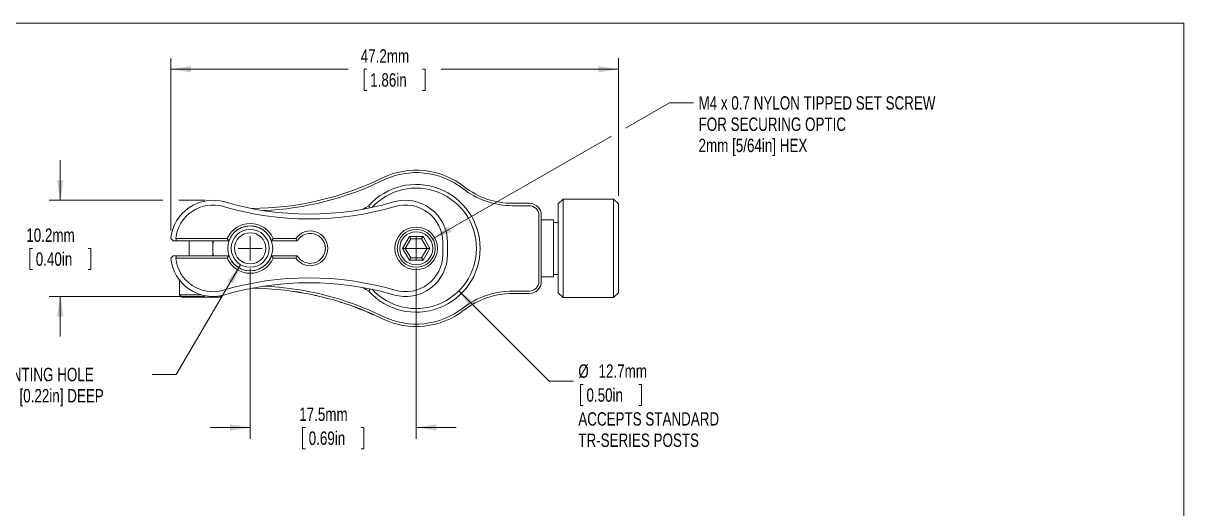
# Model space of a CAD drawing. Header units: millimetres. Extents: x 2 to 278, y 1 to 215.
# Drawn here: x 94.2 to 278, y 137.7 to 214.6 of the extents above; entities that cross this region are included whole.
import ezdxf

# ---------------------------------------------------------------- set-up
doc = ezdxf.new("R2010")
doc.units = ezdxf.units.MM
doc.styles.add('SLDTEXTSTYLE0', font='TXT', dxfattribs={"width": 0.75})
doc.dimstyles.new('SLDDIMSTYLE0', dxfattribs={"dimtxt": 2.116667, "dimasz": 3.175, "dimexe": 0, "dimexo": 0.0625, "dimgap": 0.529167, "dimtad": 0, "dimtih": 1, "dimtoh": 1, "dimdec": 1, "dimlfac": 0.666667, "dimrnd": 1e-09, "dimzin": 12, "dimdsep": 46, "dimtxsty": 'SLDTEXTSTYLE0', "dimsah": 1, "dimcen": 0.09, "dimadec": 0, "dimazin": 3, "dimtfac": 1, "dimtdec": 1, "dimtmove": 0, "dimatfit": 0, "dimfxl": 1, "dimfrac": 2, "dimtolj": 1, "dimtzin": 12, "dimarcsym": 0})
doc.dimstyles.new('SLDDIMSTYLE1', dxfattribs={"dimtxt": 2.116667, "dimasz": 3.175, "dimexe": 0, "dimexo": 0.0625, "dimgap": 0.529167, "dimtad": 0, "dimtih": 1, "dimtoh": 1, "dimdec": 1, "dimlfac": 0.666667, "dimrnd": 1e-09, "dimzin": 12, "dimdsep": 46, "dimtxsty": 'SLDTEXTSTYLE0', "dimsah": 1, "dimcen": 0.09, "dimadec": 0, "dimazin": 3, "dimtfac": 1, "dimtdec": 1, "dimtofl": 0, "dimtmove": 0, "dimatfit": 3, "dimfxl": 1, "dimfrac": 2, "dimtolj": 1, "dimtzin": 12, "dimarcsym": 0})
doc.dimstyles.new('SLDDIMSTYLE2', dxfattribs={"dimtxt": 2.116667, "dimasz": 3.175, "dimexe": 0, "dimexo": 0.0625, "dimgap": 0.529167, "dimtad": 0, "dimtih": 1, "dimtoh": 1, "dimdec": 1, "dimlfac": 0.666667, "dimrnd": 1e-09, "dimzin": 12, "dimdsep": 46, "dimtxsty": 'SLDTEXTSTYLE0', "dimsah": 1, "dimcen": 0, "dimadec": 0, "dimazin": 3, "dimtfac": 1, "dimtdec": 1, "dimtofl": 0, "dimtmove": 0, "dimatfit": 3, "dimfxl": 1, "dimfrac": 2, "dimtolj": 1, "dimtzin": 12, "dimarcsym": 0})
doc.dimstyles.new('SLDDIMSTYLE4', dxfattribs={"dimtxt": 2.116667, "dimasz": 3.175, "dimexe": 0, "dimexo": 0.0625, "dimgap": 0.529167, "dimtad": 0, "dimtih": 1, "dimtoh": 1, "dimdec": 1, "dimlfac": 0.666667, "dimrnd": 1e-09, "dimzin": 12, "dimdsep": 46, "dimtxsty": 'SLDTEXTSTYLE0', "dimsah": 1, "dimcen": 0, "dimadec": 0, "dimazin": 3, "dimtfac": 1, "dimtdec": 1, "dimtofl": 0, "dimtmove": 0, "dimatfit": 3, "dimfxl": 1, "dimfrac": 2, "dimtolj": 1, "dimtzin": 12, "dimarcsym": 0})

# ---------------------------------------------------------------- blocks, each defined once
blk = doc.blocks.new('_D_13')
at = {"color": 7, "linetype": 'Continuous', "lineweight": 0}
for p, q in [((163.18, 172.22), (177.51, 157.9)), ((177.51, 157.9), (181.32, 157.9)), ((182.86, 157.42), (182.43, 157.42)), ((182.43, 157.42), (182.43, 154.06)), ((191.69, 157.42), (192.12, 157.42)), ((192.12, 157.42), (192.12, 154.06)), ((182.43, 154.06), (182.86, 154.06)), ((192.12, 154.06), (191.69, 154.06))]:
    blk.add_line(p, q, dxfattribs=at)
blk.add_solid([(163.18, 172.22), (165.07, 169.61), (165.79, 170.33)], dxfattribs=at)
at = {"color": 7, "linetype": 'Continuous', "lineweight": 0, "attachment_point": 1, "style": 'SLDTEXTSTYLE0'}
for s, insert, char_height in [('%%c', (182.11, 160.58), 2.117), ('12.7mm', (185.31, 160.58), 2.117), ('0.50in', (183.4, 156.79), 2.117), ('ACCEPTS STANDARD', (182.11, 153), 2.1167), ('TR-SERIES POSTS', (182.11, 149.63), 2.1167)]:
    blk.add_mtext(s, dxfattribs=dict(at, insert=insert, char_height=char_height))
blk = doc.blocks.new('_D_14')
at = {"color": 7, "linetype": 'Continuous', "lineweight": 0}
for p, q in [((100.07, 186.59), (100.07, 192.94)), ((116.33, 186.59), (98.29, 186.59)), ((122.97, 186.59), (118.87, 186.59)), ((95.66, 178.97), (95.23, 178.97)), ((95.23, 178.97), (95.23, 175.6)), ((104.49, 178.97), (104.92, 178.97)), ((104.92, 178.97), (104.92, 175.6)), ((95.23, 175.6), (95.66, 175.6)), ((104.92, 175.6), (104.49, 175.6)), ((122.97, 171.35), (98.29, 171.35)), ((100.07, 171.35), (100.07, 165))]:
    blk.add_line(p, q, dxfattribs=at)
for points in [[(100.07, 186.59), (100.58, 189.76), (99.56, 189.76)], [(100.07, 171.35), (99.56, 168.17), (100.58, 168.17)]]:
    blk.add_solid(points, dxfattribs=at)
at = {"color": 7, "linetype": 'Continuous', "lineweight": 0, "char_height": 2.117, "attachment_point": 1, "style": 'SLDTEXTSTYLE0'}
for s, insert in [('10.2mm', (94.69, 182.12)), ('0.40in', (96.19, 178.33))]:
    blk.add_mtext(s, dxfattribs=dict(at, insert=insert))
blk = doc.blocks.new('_D_15')
at = {"color": 7, "linetype": 'Continuous', "lineweight": 0}
for p, q in [((117.6, 181.8), (117.6, 209.13)), ((188.46, 187.28), (188.46, 209.13)), ((117.6, 207.35), (145.66, 207.35)), ((148.62, 207.35), (148.19, 207.35)), ((148.19, 207.35), (148.19, 203.98)), ((157.45, 207.35), (157.88, 207.35)), ((157.88, 207.35), (157.88, 203.98)), ((188.46, 207.35), (160.4, 207.35)), ((148.19, 203.98), (148.62, 203.98)), ((157.88, 203.98), (157.45, 203.98))]:
    blk.add_line(p, q, dxfattribs=at)
for points in [[(117.6, 207.35), (120.78, 206.84), (120.78, 207.86)], [(188.46, 207.35), (185.28, 207.86), (185.28, 206.84)]]:
    blk.add_solid(points, dxfattribs=at)
at = {"color": 7, "linetype": 'Continuous', "lineweight": 0, "char_height": 2.117, "attachment_point": 1, "style": 'SLDTEXTSTYLE0'}
for s, insert in [('47.2mm', (147.65, 210.51)), ('1.86in', (149.15, 206.71))]:
    blk.add_mtext(s, dxfattribs=dict(at, insert=insert))
blk = doc.blocks.new('_D_16')
at = {"color": 7, "linetype": 'Continuous', "lineweight": 0}
for p, q in [((130.15, 175.79), (130.15, 148.81)), ((156.44, 175.79), (156.44, 148.81)), ((130.15, 150.58), (123.8, 150.58)), ((138.88, 150.58), (138.45, 150.58)), ((138.45, 150.58), (138.45, 147.22)), ((147.71, 150.58), (148.14, 150.58)), ((148.14, 150.58), (148.14, 147.22)), ((156.44, 150.58), (162.79, 150.58)), ((138.45, 147.22), (138.88, 147.22)), ((148.14, 147.22), (147.71, 147.22))]:
    blk.add_line(p, q, dxfattribs=at)
for points in [[(130.15, 150.58), (126.97, 151.09), (126.97, 150.08)], [(156.44, 150.58), (159.61, 150.08), (159.61, 151.09)]]:
    blk.add_solid(points, dxfattribs=at)
at = {"color": 7, "linetype": 'Continuous', "lineweight": 0, "char_height": 2.117, "attachment_point": 1, "style": 'SLDTEXTSTYLE0'}
for s, insert in [('17.5mm', (137.91, 153.74)), ('0.69in', (139.41, 149.95))]:
    blk.add_mtext(s, dxfattribs=dict(at, insert=insert))
blk = doc.blocks.new('_D_17')
at = {"color": 7, "linetype": 'Continuous', "lineweight": 0}
for p, q in [((128.63, 176.38), (118.44, 158.99)), ((118.44, 158.99), (114.63, 158.99))]:
    blk.add_line(p, q, dxfattribs=at)
blk.add_solid([(128.63, 176.38), (126.59, 173.9), (127.46, 173.38)], dxfattribs=at)
at = {"color": 7, "linetype": 'Continuous', "lineweight": 0, "char_height": 2.1167, "attachment_point": 1, "style": 'SLDTEXTSTYLE0'}
for s, insert in [('M4 x 0.7 MOUNTING HOLE', (78.71, 160.04)), ('5.6mm [0.22in] DEEP', (86.54, 156.68))]:
    blk.add_mtext(s, dxfattribs=dict(at, insert=insert))
blk = doc.blocks.new('_D_18')
at = {"color": 7, "linetype": 'Continuous', "lineweight": 0}
for p, q in [((189.56, 198), (196.55, 202.02)), ((196.55, 202.02), (200.36, 202.02)), ((159.04, 180.46), (187.36, 196.74))]:
    blk.add_line(p, q, dxfattribs=at)
blk.add_solid([(159.04, 180.46), (162.04, 181.6), (161.54, 182.48)], dxfattribs=at)
at = {"color": 7, "linetype": 'Continuous', "lineweight": 0, "char_height": 2.1167, "attachment_point": 1, "style": 'SLDTEXTSTYLE0'}
for s, insert in [('M4 x 0.7 NYLON TIPPED SET SCREW', (201.15, 203.07)), ('FOR SECURING OPTIC', (201.15, 199.7)), ('2mm [5/64in] HEX', (201.15, 196.34))]:
    blk.add_mtext(s, dxfattribs=dict(at, insert=insert))
blk = doc.blocks.new('SW_CENTERMARKSYMBOL_1')
at = {"color": 0, "linetype": 'Continuous', "lineweight": 0}
for q in [(0, 1.905), (-1.905, 0), (0, -1.905), (1.905, 0)]:
    blk.add_line((0, 0), q, dxfattribs=at)
blk = doc.blocks.new('SW_CENTERMARKSYMBOL_2')
at = {"color": 0, "linetype": 'Continuous', "lineweight": 0}
for q in [(0, 1.905), (-1.905, 0), (0, -1.905), (1.905, 0)]:
    blk.add_line((0, 0), q, dxfattribs=at)

msp = doc.modelspace()

# ---------------------------------------------------------------- linework, layer by layer
at = {"color": 7, "linetype": 'Continuous', "lineweight": 0}
for p, q in [((1.58, 214.65), (277.99, 214.65)), ((277.99, 0.9), (277.99, 214.65)), ((148.91, 185.73), (149.17, 185.4)), ((171.67, 186.11), (174.34, 186.11)), ((174.34, 185.73), (171.67, 185.73)), ((179.7, 186.78), (178.93, 186.01)), ((178.93, 186.01), (178.93, 171.92)), ((187.7, 186.78), (179.7, 186.78)), ((179.7, 186.78), (179.7, 171.16)), ((188.46, 186.01), (187.7, 186.78)), ((187.7, 186.78), (187.7, 171.16)), ((188.46, 186.01), (188.46, 171.92)), ((175.87, 173.73), (175.87, 184.2)), ((176.25, 184.2), (176.25, 173.73)), ((178.17, 183.47), (176.25, 183.47)), ((178.17, 183.47), (178.17, 174.47)), ((178.93, 183.08), (178.17, 183.08)), ((117.96, 180.16), (117.6, 180.51)), ((118.5, 180.16), (117.96, 180.16)), ((118.37, 180.54), (126.52, 180.54)), ((118.5, 180.16), (118.39, 180.54)), ((126.78, 180.16), (118.5, 180.16)), ((120.46, 180.16), (120.46, 177.77)), ((124.21, 177.77), (124.21, 180.16)), ((126.78, 180.16), (126.52, 180.54)), ((133.51, 180.16), (133.77, 180.54)), ((137.61, 180.16), (133.51, 180.16)), ((133.77, 180.54), (137.4, 180.54)), ((137.61, 180.16), (137.4, 180.54)), ((154.26, 178.97), (155.35, 180.85)), ((155.57, 180.47), (154.7, 178.97)), ((155.35, 180.85), (157.52, 180.85)), ((155.35, 180.85), (155.57, 180.47)), ((157.3, 180.47), (155.57, 180.47)), ((157.52, 180.85), (157.3, 180.47)), ((158.17, 178.97), (157.3, 180.47)), ((157.52, 180.85), (158.61, 178.97)), ((155.35, 177.08), (154.26, 178.97)), ((154.26, 178.97), (154.7, 178.97)), ((154.7, 178.97), (155.57, 177.47)), ((157.3, 177.47), (158.17, 178.97)), ((158.61, 178.97), (157.52, 177.08)), ((158.17, 178.97), (158.61, 178.97)), ((160.63, 178.01), (160.63, 179.92)), ((161.39, 179.92), (161.39, 178.01)), ((117.6, 177.4), (117.95, 177.77)), ((117.95, 177.77), (118.5, 177.77)), ((126.52, 177.39), (118.37, 177.39)), ((118.39, 177.39), (118.5, 177.77)), ((118.5, 177.77), (126.78, 177.77)), ((126.52, 177.39), (126.78, 177.77)), ((133.77, 177.39), (133.51, 177.77)), ((133.51, 177.77), (137.61, 177.77)), ((137.4, 177.39), (133.77, 177.39)), ((137.4, 177.39), (137.61, 177.77)), ((155.57, 177.47), (155.35, 177.08)), ((157.52, 177.08), (155.35, 177.08)), ((155.57, 177.47), (157.3, 177.47)), ((157.3, 177.47), (157.52, 177.08)), ((178.17, 174.85), (178.93, 174.85)), ((118.96, 173.97), (118.96, 171.6)), ((176.25, 174.47), (178.17, 174.47)), ((118.96, 171.6), (119.34, 171.23)), ((122.44, 171.6), (118.96, 171.6)), ((125.34, 171.23), (119.34, 171.23)), ((125.34, 171.23), (125.62, 171.51)), ((149.16, 172.52), (148.91, 172.2)), ((171.67, 172.2), (174.34, 172.2)), ((174.34, 171.82), (171.67, 171.82)), ((178.93, 171.92), (179.7, 171.16)), ((179.7, 171.16), (187.7, 171.16)), ((187.7, 171.16), (188.46, 171.92)), ((146.81, 169.64), (146.76, 169.65)), ((147.38, 169.42), (147.36, 169.43)), ((147.77, 169.27), (147.74, 169.28)), ((148.34, 169.04), (148.17, 169.11))]:
    msp.add_line(p, q, dxfattribs=at)
at = {"color": 7, "linetype": 'Continuous', "lineweight": 0, "flags": 128}
for points in [[(148.05, 185.18), (148.46, 185.46), (148.91, 185.73)], [(148.91, 172.2), (148.46, 172.47), (148.05, 172.75)]]:
    msp.add_lwpolyline(points, dxfattribs=at)
at = {"color": 7, "linetype": 'Continuous', "lineweight": 0}
for centre, radius in [((130.15, 178.97), 3.56), ((130.15, 178.97), 3), ((156.44, 178.97), 3.38), ((156.44, 178.97), 3), ((130.15, 178.97), 2.47), ((156.44, 178.97), 2.62)]:
    msp.add_circle(centre, radius, dxfattribs=at)
for centre, radius, start, end in [((156.44, 178.97), 12.38, 52.042, 115.9668), ((130.16, 232.92), 47.63, 270.2014, 295.9668), ((130.16, 232.92), 48.01, 272.4954, 295.9668), ((156.44, 178.97), 12, 52.042, 115.9668), ((156.44, 178.97), 10.12, 221.9629, 138.0371), ((156.44, 178.97), 9.54, 222.84, 137.16), ((171.67, 198.49), 12.76, 232.042, 270), ((171.67, 198.49), 12.38, 232.042, 270), ((124.24, 179.92), 6.67, 73.6979, 174.5472), ((124.24, 179.92), 5.91, 73.6979, 173.8341), ((139.48, 232.03), 47.63, 253.6979, 286.3021), ((154.72, 179.92), 6.67, 0, 106.3021), ((154.72, 179.92), 5.91, 0, 106.3021), ((174.34, 184.2), 1.91, 0, 90), ((174.34, 184.2), 1.52, 0, 90), ((139.48, 232.03), 48.39, 253.6979, 286.3021), ((130.15, 178.97), 3.95, 23.4276, 156.5724), ((130.15, 178.97), 3.57, 19.4712, 160.5288), ((130.16, 178.97), 5.94, 168.4346, 191.588), ((139.67, 178.97), 2.76, 214.6781, 145.3219), ((139.67, 178.97), 2.38, 210, 150), ((124.24, 178.01), 6.67, 185.3647, 286.3021), ((124.24, 178.01), 5.91, 186.1909, 286.3021), ((130.15, 178.97), 3.95, 203.4276, 336.5724), ((130.15, 178.97), 3.57, 199.4712, 340.5288), ((154.72, 178.01), 6.67, 253.6979, 0), ((154.72, 178.01), 5.91, 253.6979, 0), ((139.48, 125.9), 48.39, 73.6979, 106.3021), ((139.48, 125.9), 47.63, 73.6979, 106.3021), ((130.16, 125.02), 48.01, 64.0332, 87.5046), ((174.34, 173.73), 1.52, 270, 0), ((174.34, 173.73), 1.91, 270, 0), ((130.16, 125.02), 47.63, 64.0332, 89.7986), ((171.67, 159.44), 12.76, 90, 127.958), ((171.67, 159.44), 12.38, 90, 127.958), ((156.44, 178.97), 12.38, 244.0332, 307.958), ((156.44, 178.97), 12, 244.0332, 307.958)]:
    msp.add_arc(centre, radius, start, end, dxfattribs=at)
for points, knots in [([(136.93, 172.16), (136.94, 172.16), (136.94, 172.16), (136.96, 172.15), (137.01, 172.15), (137.1, 172.13), (137.29, 172.11), (137.49, 172.07), (137.59, 172.06)], [0, 0, 0, 0, 0.130135, 0.251191, 0.381665, 0.502234, 0.746616, 1, 1, 1, 1]), ([(137.59, 172.06), (137.63, 172.05), (137.7, 172.04), (137.8, 172.02), (137.89, 172.01), (137.97, 172), (138.04, 171.98), (138.11, 171.97), (138.18, 171.96), (138.22, 171.95), (138.25, 171.95), (138.25, 171.95), (138.25, 171.95)], [0, 0, 0, 0, 0.0896609, 0.1737087, 0.2542956, 0.3338554, 0.4149141, 0.4998643, 0.6199531, 0.7498298, 0.871104, 1, 1, 1, 1]), ([(140.31, 171.55), (140.34, 171.54), (140.4, 171.53), (140.49, 171.51), (140.58, 171.49), (140.66, 171.47), (140.67, 171.47), (140.67, 171.47)], [0, 0, 0, 0, 0.185789, 0.350846, 0.502113, 0.742099, 1, 1, 1, 1]), ([(146.81, 169.64), (146.87, 169.62), (146.98, 169.57), (147.14, 169.51), (147.27, 169.46), (147.4, 169.41), (147.52, 169.36), (147.61, 169.33), (147.67, 169.31), (147.68, 169.3), (147.68, 169.3)], [0, 0, 0, 0, 0.14598, 0.276942, 0.394456, 0.500688, 0.626235, 0.744431, 0.865767, 1, 1, 1, 1]), ([(146.98, 169.57), (146.96, 169.58), (146.92, 169.59), (146.87, 169.61), (146.84, 169.63)], [0, 0, 0, 0, 0.3037541, 1, 1, 1, 1]), ([(147.6, 169.33), (147.61, 169.33), (147.64, 169.32), (147.69, 169.3), (147.73, 169.28), (147.74, 169.28), (147.75, 169.28)], [0, 0, 0, 0, 0.250294, 0.500536, 0.757961, 1, 1, 1, 1]), ([(147.93, 169.2), (147.88, 169.22), (147.81, 169.25), (147.76, 169.27), (147.75, 169.27), (147.75, 169.28)], [0, 0, 0, 0, 0.493324, 0.746038, 1, 1, 1, 1]), ([(148.79, 168.85), (148.83, 168.83), (148.91, 168.8), (149.02, 168.75), (149.15, 168.69), (149.29, 168.63), (149.44, 168.56), (149.57, 168.51), (149.67, 168.46), (149.73, 168.44), (149.73, 168.43), (149.74, 168.43)], [0, 0, 0, 0, 0.085989, 0.169234, 0.250325, 0.379583, 0.500422, 0.627694, 0.750207, 0.870756, 1, 1, 1, 1]), ([(149.41, 168.58), (149.4, 168.58), (149.31, 168.62), (149.21, 168.66), (149.13, 168.7)], [0, 0, 0, 0, 0.13876, 1, 1, 1, 1])]:
    msp.add_open_spline(points, degree=3, knots=knots, dxfattribs=at)
for points in [[(144.29, 170.5), (144.35, 170.48), (144.41, 170.46), (144.48, 170.44)], [(144.48, 170.44), (144.54, 170.42), (144.6, 170.4), (144.66, 170.38)], [(144.81, 170.33), (145.1, 170.24), (145.38, 170.14), (145.67, 170.05)]]:
    msp.add_open_spline(points, degree=3, dxfattribs=at)

# ---------------------------------------------------------------- block references
for name, p in [('SW_CENTERMARKSYMBOL_1', (130.15, 178.97)), ('SW_CENTERMARKSYMBOL_2', (156.44, 178.97))]:
    msp.add_blockref(name, p, dxfattribs=at)

# ---------------------------------------------------------------- dimensions: what is measured, and where the dimension line sits
for base, p1, p2, dimstyle, picture, middle in [((188.46, 207.35), (117.6, 180.53), (188.46, 186.01), 'SLDDIMSTYLE1', '_D_15', (153.03, 207.35)), ((156.44, 150.58), (130.15, 177.06), (156.44, 177.06), 'SLDDIMSTYLE0', '_D_16', (143.29, 150.58))]:
    dim = msp.add_linear_dim(base=base, p1=p1, p2=p2, dimstyle=dimstyle, dxfattribs=at)
    dim.commit()
    dim.dimension.update_dxf_attribs({"geometry": picture, "text_midpoint": middle, "dimtype": 160})
for p1, p2, text, picture, middle in [((153.83, 177.47), (159.04, 180.46), 'M4 x 0.7 NYLON TIPPED SET SCREW\\PFOR SECURING OPTIC\\P2mm [5/64in] HEX', '_D_18', (224.28, 202.02)), ((131.66, 181.55), (128.63, 176.38), 'M4 x 0.7 MOUNTING HOLE\\P5.6mm [0.22in] DEEP', '_D_17', (96.27, 158.99))]:
    dim = msp.add_diameter_dim_2p(p1=p1, p2=p2, text=text, dimstyle='SLDDIMSTYLE2', override={"dimpost": '<>'}, dxfattribs=at)
    dim.commit()
    dim.dimension.update_dxf_attribs({"geometry": picture, "text_midpoint": middle, "dimtype": 163})
dim = msp.add_linear_dim(base=(100.07, 171.35), p1=(124.24, 186.59), p2=(124.24, 171.35), angle=90, dimstyle='SLDDIMSTYLE0', dxfattribs=at)
dim.commit()
dim.dimension.update_dxf_attribs({"geometry": '_D_14', "text_midpoint": (100.07, 178.97), "dimtype": 160})
dim = msp.add_diameter_dim_2p(p1=(149.69, 185.71), p2=(163.18, 172.22), text='<>\\PACCEPTS STANDARD\\PTR-SERIES POSTS', dimstyle='SLDDIMSTYLE4', dxfattribs=at)
dim.commit()
dim.dimension.update_dxf_attribs({"geometry": '_D_13', "text_midpoint": (196.13, 158.99), "dimtype": 163})

doc.saveas('drawing.dxf')
